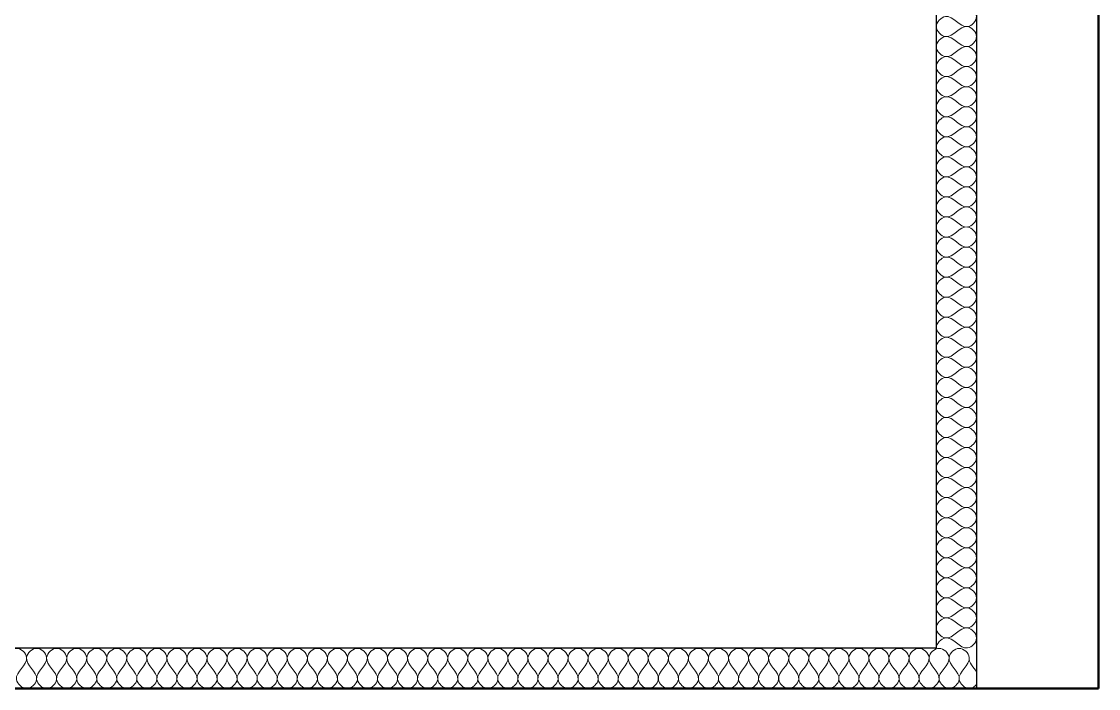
# Model space of a CAD drawing. Header units: metres. Extents: x 125 to 1179, y 511 to 749.
# Drawn here: x 1125.5 to 1178.6, y 527.8 to 560.8 of the extents above; entities that cross this region are included whole.
import ezdxf

# ---------------------------------------------------------------- set-up
doc = ezdxf.new("R2010")
doc.units = ezdxf.units.M
doc.layers.add('Text18', color=8, linetype='Continuous', lineweight=18)

msp = doc.modelspace()

# ---------------------------------------------------------------- linework, layer by layer
at = {"lineweight": 50}
for p, q in [((1178.635, 527.829), (1178.635, 627.829)), ((822.635, 527.829), (1178.635, 527.829))]:
    msp.add_line(p, q, dxfattribs=at)
for p, q in [((1172.635, 527.829), (1172.635, 592.829)), ((1170.635, 529.829), (1170.635, 590.829)), ((830.635, 529.829), (1170.635, 529.829)), ((828.635, 527.829), (1172.635, 527.829))]:
    msp.add_line(p, q)
at = {"layer": 'Text18', "color": 0, "ltscale": 0.5}
for points, knots in [([(1172.17, 561.517), (1172.383, 561.488), (1172.847, 561.023), (1171.966, 560.137), (1171.283, 561.42), (1170.636, 560.749), (1170.635, 560.527)], [2.217326, 2.217326, 2.217326, 2.217326, 2.553667, 2.890008, 3.49416, 3.830501, 3.830501, 3.830501, 3.830501]), ([(1170.635, 560.527), (1170.637, 560.294), (1171.282, 559.644), (1171.786, 560.58), (1172.17, 560.527)], [1.2768335, 1.2768335, 1.2768335, 1.2768335, 1.6131741, 2.2173264, 2.2173264, 2.2173264, 2.2173264]), ([(1172.17, 560.527), (1172.383, 560.497), (1172.847, 560.032), (1171.966, 559.147), (1171.283, 560.43), (1170.636, 559.759), (1170.635, 559.537)], [2.217326, 2.217326, 2.217326, 2.217326, 2.553667, 2.890008, 3.49416, 3.830501, 3.830501, 3.830501, 3.830501]), ([(1170.635, 559.537), (1170.637, 559.304), (1171.282, 558.653), (1171.786, 559.59), (1172.17, 559.537)], [1.2768335, 1.2768335, 1.2768335, 1.2768335, 1.6131741, 2.2173264, 2.2173264, 2.2173264, 2.2173264]), ([(1172.17, 559.537), (1172.383, 559.507), (1172.847, 559.042), (1171.966, 558.157), (1171.283, 559.439), (1170.636, 558.769), (1170.635, 558.547)], [2.217326, 2.217326, 2.217326, 2.217326, 2.553667, 2.890008, 3.49416, 3.830501, 3.830501, 3.830501, 3.830501]), ([(1170.635, 558.547), (1170.637, 558.314), (1171.282, 557.663), (1171.786, 558.6), (1172.17, 558.547)], [1.2768335, 1.2768335, 1.2768335, 1.2768335, 1.6131741, 2.2173264, 2.2173264, 2.2173264, 2.2173264]), ([(1172.17, 558.547), (1172.383, 558.517), (1172.847, 558.052), (1171.966, 557.166), (1171.283, 558.449), (1170.636, 557.778), (1170.635, 557.556)], [2.217326, 2.217326, 2.217326, 2.217326, 2.553667, 2.890008, 3.49416, 3.830501, 3.830501, 3.830501, 3.830501]), ([(1170.635, 557.556), (1170.637, 557.324), (1171.282, 556.673), (1171.786, 557.61), (1172.17, 557.556)], [1.2768335, 1.2768335, 1.2768335, 1.2768335, 1.6131741, 2.2173264, 2.2173264, 2.2173264, 2.2173264]), ([(1172.17, 557.556), (1172.383, 557.527), (1172.847, 557.062), (1171.966, 556.176), (1171.283, 557.459), (1170.636, 556.788), (1170.635, 556.566)], [2.217326, 2.217326, 2.217326, 2.217326, 2.553667, 2.890008, 3.49416, 3.830501, 3.830501, 3.830501, 3.830501]), ([(1170.635, 556.566), (1170.637, 556.333), (1171.282, 555.683), (1171.786, 556.619), (1172.17, 556.566)], [1.2768335, 1.2768335, 1.2768335, 1.2768335, 1.6131741, 2.2173264, 2.2173264, 2.2173264, 2.2173264]), ([(1172.17, 556.566), (1172.383, 556.536), (1172.847, 556.071), (1171.966, 555.186), (1171.283, 556.469), (1170.636, 555.798), (1170.635, 555.576)], [2.217326, 2.217326, 2.217326, 2.217326, 2.553667, 2.890008, 3.49416, 3.830501, 3.830501, 3.830501, 3.830501]), ([(1170.635, 555.576), (1170.637, 555.343), (1171.282, 554.692), (1171.786, 555.629), (1172.17, 555.576)], [1.2768335, 1.2768335, 1.2768335, 1.2768335, 1.6131741, 2.2173264, 2.2173264, 2.2173264, 2.2173264]), ([(1172.17, 555.576), (1172.383, 555.546), (1172.847, 555.081), (1171.966, 554.196), (1171.283, 555.478), (1170.636, 554.808), (1170.635, 554.586)], [2.217326, 2.217326, 2.217326, 2.217326, 2.553667, 2.890008, 3.49416, 3.830501, 3.830501, 3.830501, 3.830501]), ([(1170.635, 554.586), (1170.637, 554.353), (1171.282, 553.702), (1171.786, 554.639), (1172.17, 554.586)], [1.2768335, 1.2768335, 1.2768335, 1.2768335, 1.6131741, 2.2173264, 2.2173264, 2.2173264, 2.2173264]), ([(1172.17, 554.586), (1172.383, 554.556), (1172.847, 554.091), (1171.966, 553.205), (1171.283, 554.488), (1170.636, 553.817), (1170.635, 553.595)], [2.217326, 2.217326, 2.217326, 2.217326, 2.553667, 2.890008, 3.49416, 3.830501, 3.830501, 3.830501, 3.830501]), ([(1170.635, 553.595), (1170.637, 553.363), (1171.282, 552.712), (1171.786, 553.649), (1172.17, 553.595)], [1.2768335, 1.2768335, 1.2768335, 1.2768335, 1.6131741, 2.2173264, 2.2173264, 2.2173264, 2.2173264]), ([(1172.17, 553.595), (1172.383, 553.566), (1172.847, 553.101), (1171.966, 552.215), (1171.283, 553.498), (1170.636, 552.827), (1170.635, 552.605)], [2.217326, 2.217326, 2.217326, 2.217326, 2.553667, 2.890008, 3.49416, 3.830501, 3.830501, 3.830501, 3.830501]), ([(1170.635, 552.605), (1170.637, 552.372), (1171.282, 551.722), (1171.786, 552.658), (1172.17, 552.605)], [1.2768335, 1.2768335, 1.2768335, 1.2768335, 1.6131741, 2.2173264, 2.2173264, 2.2173264, 2.2173264]), ([(1172.17, 552.605), (1172.383, 552.575), (1172.847, 552.11), (1171.966, 551.225), (1171.283, 552.508), (1170.636, 551.837), (1170.635, 551.615)], [2.217326, 2.217326, 2.217326, 2.217326, 2.553667, 2.890008, 3.49416, 3.830501, 3.830501, 3.830501, 3.830501]), ([(1170.635, 551.615), (1170.637, 551.382), (1171.282, 550.731), (1171.786, 551.668), (1172.17, 551.615)], [1.2768335, 1.2768335, 1.2768335, 1.2768335, 1.6131741, 2.2173264, 2.2173264, 2.2173264, 2.2173264]), ([(1172.17, 551.615), (1172.383, 551.585), (1172.847, 551.12), (1171.966, 550.235), (1171.283, 551.517), (1170.636, 550.846), (1170.635, 550.625)], [2.217326, 2.217326, 2.217326, 2.217326, 2.553667, 2.890008, 3.49416, 3.830501, 3.830501, 3.830501, 3.830501]), ([(1170.635, 550.625), (1170.637, 550.392), (1171.282, 549.741), (1171.786, 550.678), (1172.17, 550.625)], [1.2768335, 1.2768335, 1.2768335, 1.2768335, 1.6131741, 2.2173264, 2.2173264, 2.2173264, 2.2173264]), ([(1172.17, 550.625), (1172.383, 550.595), (1172.847, 550.13), (1171.966, 549.244), (1171.283, 550.527), (1170.636, 549.856), (1170.635, 549.634)], [2.217326, 2.217326, 2.217326, 2.217326, 2.553667, 2.890008, 3.49416, 3.830501, 3.830501, 3.830501, 3.830501]), ([(1170.635, 549.634), (1170.637, 549.402), (1171.282, 548.751), (1171.786, 549.688), (1172.17, 549.634)], [1.2768335, 1.2768335, 1.2768335, 1.2768335, 1.6131741, 2.2173264, 2.2173264, 2.2173264, 2.2173264]), ([(1172.17, 549.634), (1172.383, 549.605), (1172.847, 549.14), (1171.966, 548.254), (1171.283, 549.537), (1170.636, 548.866), (1170.635, 548.644)], [2.217326, 2.217326, 2.217326, 2.217326, 2.553667, 2.890008, 3.49416, 3.830501, 3.830501, 3.830501, 3.830501]), ([(1170.635, 548.644), (1170.637, 548.411), (1171.282, 547.761), (1171.786, 548.697), (1172.17, 548.644)], [1.2768335, 1.2768335, 1.2768335, 1.2768335, 1.6131741, 2.2173264, 2.2173264, 2.2173264, 2.2173264]), ([(1172.17, 548.644), (1172.383, 548.614), (1172.847, 548.149), (1171.966, 547.264), (1171.283, 548.547), (1170.636, 547.876), (1170.635, 547.654)], [2.217326, 2.217326, 2.217326, 2.217326, 2.553667, 2.890008, 3.49416, 3.830501, 3.830501, 3.830501, 3.830501]), ([(1170.635, 547.654), (1170.637, 547.421), (1171.282, 546.77), (1171.786, 547.707), (1172.17, 547.654)], [1.2768335, 1.2768335, 1.2768335, 1.2768335, 1.6131741, 2.2173264, 2.2173264, 2.2173264, 2.2173264]), ([(1172.17, 547.654), (1172.383, 547.624), (1172.847, 547.159), (1171.966, 546.274), (1171.283, 547.556), (1170.636, 546.885), (1170.635, 546.664)], [2.217326, 2.217326, 2.217326, 2.217326, 2.553667, 2.890008, 3.49416, 3.830501, 3.830501, 3.830501, 3.830501]), ([(1170.635, 546.664), (1170.637, 546.431), (1171.282, 545.78), (1171.786, 546.717), (1172.17, 546.664)], [1.2768335, 1.2768335, 1.2768335, 1.2768335, 1.6131741, 2.2173264, 2.2173264, 2.2173264, 2.2173264]), ([(1172.17, 546.664), (1172.383, 546.634), (1172.847, 546.169), (1171.966, 545.283), (1171.283, 546.566), (1170.636, 545.895), (1170.635, 545.673)], [2.217326, 2.217326, 2.217326, 2.217326, 2.553667, 2.890008, 3.49416, 3.830501, 3.830501, 3.830501, 3.830501]), ([(1170.635, 545.673), (1170.637, 545.441), (1171.282, 544.79), (1171.786, 545.727), (1172.17, 545.673)], [1.2768335, 1.2768335, 1.2768335, 1.2768335, 1.6131741, 2.2173264, 2.2173264, 2.2173264, 2.2173264]), ([(1172.17, 545.673), (1172.383, 545.644), (1172.847, 545.178), (1171.966, 544.293), (1171.283, 545.576), (1170.636, 544.905), (1170.635, 544.683)], [2.217326, 2.217326, 2.217326, 2.217326, 2.553667, 2.890008, 3.49416, 3.830501, 3.830501, 3.830501, 3.830501]), ([(1170.635, 544.683), (1170.637, 544.45), (1171.282, 543.8), (1171.786, 544.736), (1172.17, 544.683)], [1.2768335, 1.2768335, 1.2768335, 1.2768335, 1.6131741, 2.2173264, 2.2173264, 2.2173264, 2.2173264]), ([(1172.17, 544.683), (1172.383, 544.653), (1172.847, 544.188), (1171.966, 543.303), (1171.283, 544.586), (1170.636, 543.915), (1170.635, 543.693)], [2.217326, 2.217326, 2.217326, 2.217326, 2.553667, 2.890008, 3.49416, 3.830501, 3.830501, 3.830501, 3.830501]), ([(1170.635, 543.693), (1170.637, 543.46), (1171.282, 542.809), (1171.786, 543.746), (1172.17, 543.693)], [1.2768335, 1.2768335, 1.2768335, 1.2768335, 1.6131741, 2.2173264, 2.2173264, 2.2173264, 2.2173264]), ([(1172.17, 543.693), (1172.383, 543.663), (1172.847, 543.198), (1171.966, 542.313), (1171.283, 543.595), (1170.636, 542.924), (1170.635, 542.703)], [2.217326, 2.217326, 2.217326, 2.217326, 2.553667, 2.890008, 3.49416, 3.830501, 3.830501, 3.830501, 3.830501]), ([(1170.635, 542.703), (1170.637, 542.47), (1171.282, 541.819), (1171.786, 542.756), (1172.17, 542.703)], [1.2768335, 1.2768335, 1.2768335, 1.2768335, 1.6131741, 2.2173264, 2.2173264, 2.2173264, 2.2173264]), ([(1172.17, 542.703), (1172.383, 542.673), (1172.847, 542.208), (1171.966, 541.322), (1171.283, 542.605), (1170.636, 541.934), (1170.635, 541.712)], [2.217326, 2.217326, 2.217326, 2.217326, 2.553667, 2.890008, 3.49416, 3.830501, 3.830501, 3.830501, 3.830501]), ([(1170.635, 541.712), (1170.637, 541.48), (1171.282, 540.829), (1171.786, 541.765), (1172.17, 541.712)], [1.2768335, 1.2768335, 1.2768335, 1.2768335, 1.6131741, 2.2173264, 2.2173264, 2.2173264, 2.2173264]), ([(1172.17, 541.712), (1172.383, 541.683), (1172.847, 541.217), (1171.966, 540.332), (1171.283, 541.615), (1170.636, 540.944), (1170.635, 540.722)], [2.217326, 2.217326, 2.217326, 2.217326, 2.553667, 2.890008, 3.49416, 3.830501, 3.830501, 3.830501, 3.830501]), ([(1170.635, 540.722), (1170.637, 540.489), (1171.282, 539.839), (1171.786, 540.775), (1172.17, 540.722)], [1.2768335, 1.2768335, 1.2768335, 1.2768335, 1.6131741, 2.2173264, 2.2173264, 2.2173264, 2.2173264]), ([(1172.17, 540.722), (1172.383, 540.692), (1172.847, 540.227), (1171.966, 539.342), (1171.283, 540.625), (1170.636, 539.954), (1170.635, 539.732)], [2.217326, 2.217326, 2.217326, 2.217326, 2.553667, 2.890008, 3.49416, 3.830501, 3.830501, 3.830501, 3.830501]), ([(1170.635, 539.732), (1170.637, 539.499), (1171.282, 538.848), (1171.786, 539.785), (1172.17, 539.732)], [1.2768335, 1.2768335, 1.2768335, 1.2768335, 1.6131741, 2.2173264, 2.2173264, 2.2173264, 2.2173264]), ([(1172.17, 539.732), (1172.383, 539.702), (1172.847, 539.237), (1171.966, 538.352), (1171.283, 539.634), (1170.636, 538.963), (1170.635, 538.742)], [2.217326, 2.217326, 2.217326, 2.217326, 2.553667, 2.890008, 3.49416, 3.830501, 3.830501, 3.830501, 3.830501]), ([(1170.635, 538.742), (1170.637, 538.509), (1171.282, 537.858), (1171.786, 538.795), (1172.17, 538.742)], [1.2768335, 1.2768335, 1.2768335, 1.2768335, 1.6131741, 2.2173264, 2.2173264, 2.2173264, 2.2173264]), ([(1172.17, 538.742), (1172.383, 538.712), (1172.847, 538.247), (1171.966, 537.361), (1171.283, 538.644), (1170.636, 537.973), (1170.635, 537.751)], [2.217326, 2.217326, 2.217326, 2.217326, 2.553667, 2.890008, 3.49416, 3.830501, 3.830501, 3.830501, 3.830501]), ([(1170.635, 537.751), (1170.637, 537.519), (1171.282, 536.868), (1171.786, 537.804), (1172.17, 537.751)], [1.2768335, 1.2768335, 1.2768335, 1.2768335, 1.6131741, 2.2173264, 2.2173264, 2.2173264, 2.2173264]), ([(1172.17, 537.751), (1172.383, 537.722), (1172.847, 537.256), (1171.966, 536.371), (1171.283, 537.654), (1170.636, 536.983), (1170.635, 536.761)], [2.217326, 2.217326, 2.217326, 2.217326, 2.553667, 2.890008, 3.49416, 3.830501, 3.830501, 3.830501, 3.830501]), ([(1170.635, 536.761), (1170.637, 536.528), (1171.282, 535.878), (1171.786, 536.814), (1172.17, 536.761)], [1.2768335, 1.2768335, 1.2768335, 1.2768335, 1.6131741, 2.2173264, 2.2173264, 2.2173264, 2.2173264]), ([(1172.17, 536.761), (1172.383, 536.731), (1172.847, 536.266), (1171.966, 535.381), (1171.283, 536.664), (1170.636, 535.993), (1170.635, 535.771)], [2.217326, 2.217326, 2.217326, 2.217326, 2.553667, 2.890008, 3.49416, 3.830501, 3.830501, 3.830501, 3.830501]), ([(1170.635, 535.771), (1170.637, 535.538), (1171.282, 534.887), (1171.786, 535.824), (1172.17, 535.771)], [1.2768335, 1.2768335, 1.2768335, 1.2768335, 1.6131741, 2.2173264, 2.2173264, 2.2173264, 2.2173264]), ([(1172.17, 535.771), (1172.383, 535.741), (1172.847, 535.276), (1171.966, 534.391), (1171.283, 535.673), (1170.636, 535.002), (1170.635, 534.781)], [2.217326, 2.217326, 2.217326, 2.217326, 2.553667, 2.890008, 3.49416, 3.830501, 3.830501, 3.830501, 3.830501]), ([(1170.635, 534.781), (1170.637, 534.548), (1171.282, 533.897), (1171.786, 534.834), (1172.17, 534.781)], [1.2768335, 1.2768335, 1.2768335, 1.2768335, 1.6131741, 2.2173264, 2.2173264, 2.2173264, 2.2173264]), ([(1172.17, 534.781), (1172.383, 534.751), (1172.847, 534.286), (1171.966, 533.4), (1171.283, 534.683), (1170.636, 534.012), (1170.635, 533.79)], [2.217326, 2.217326, 2.217326, 2.217326, 2.553667, 2.890008, 3.49416, 3.830501, 3.830501, 3.830501, 3.830501]), ([(1170.635, 533.79), (1170.637, 533.558), (1171.282, 532.907), (1171.786, 533.843), (1172.17, 533.79)], [1.2768335, 1.2768335, 1.2768335, 1.2768335, 1.6131741, 2.2173264, 2.2173264, 2.2173264, 2.2173264]), ([(1172.17, 533.79), (1172.383, 533.761), (1172.847, 533.295), (1171.966, 532.41), (1171.283, 533.693), (1170.636, 533.022), (1170.635, 532.8)], [2.217326, 2.217326, 2.217326, 2.217326, 2.553667, 2.890008, 3.49416, 3.830501, 3.830501, 3.830501, 3.830501]), ([(1170.635, 532.8), (1170.637, 532.567), (1171.282, 531.917), (1171.786, 532.853), (1172.17, 532.8)], [1.2768335, 1.2768335, 1.2768335, 1.2768335, 1.6131741, 2.2173264, 2.2173264, 2.2173264, 2.2173264]), ([(1172.17, 532.8), (1172.383, 532.77), (1172.847, 532.305), (1171.966, 531.42), (1171.283, 532.703), (1170.636, 532.032), (1170.635, 531.81)], [2.217326, 2.217326, 2.217326, 2.217326, 2.553667, 2.890008, 3.49416, 3.830501, 3.830501, 3.830501, 3.830501]), ([(1170.635, 531.81), (1170.637, 531.577), (1171.282, 530.926), (1171.786, 531.863), (1172.17, 531.81)], [1.2768335, 1.2768335, 1.2768335, 1.2768335, 1.6131741, 2.2173264, 2.2173264, 2.2173264, 2.2173264]), ([(1172.17, 531.81), (1172.383, 531.78), (1172.847, 531.315), (1171.966, 530.43), (1171.283, 531.712), (1170.636, 531.041), (1170.635, 530.819)], [2.217326, 2.217326, 2.217326, 2.217326, 2.553667, 2.890008, 3.49416, 3.830501, 3.830501, 3.830501, 3.830501]), ([(1170.635, 530.819), (1170.637, 530.587), (1171.282, 529.936), (1171.786, 530.873), (1172.17, 530.819)], [1.2768335, 1.2768335, 1.2768335, 1.2768335, 1.6131741, 2.2173264, 2.2173264, 2.2173264, 2.2173264]), ([(1172.17, 530.819), (1172.383, 530.79), (1172.847, 530.325), (1171.966, 529.439), (1171.283, 530.722), (1170.636, 530.051), (1170.635, 529.829)], [2.217326, 2.217326, 2.217326, 2.217326, 2.553667, 2.890008, 3.49416, 3.830501, 3.830501, 3.830501, 3.830501]), ([(1124.721, 529.364), (1124.751, 529.578), (1125.216, 530.042), (1126.101, 529.161), (1124.818, 528.478), (1125.489, 527.83), (1125.711, 527.829)], [2.217326, 2.217326, 2.217326, 2.217326, 2.553667, 2.890008, 3.49416, 3.830501, 3.830501, 3.830501, 3.830501]), ([(1125.711, 529.364), (1125.741, 529.578), (1126.206, 530.042), (1127.091, 529.161), (1125.809, 528.478), (1126.48, 527.83), (1126.701, 527.829)], [2.217326, 2.217326, 2.217326, 2.217326, 2.553667, 2.890008, 3.49416, 3.830501, 3.830501, 3.830501, 3.830501]), ([(1126.701, 529.364), (1126.731, 529.578), (1127.196, 530.042), (1128.082, 529.161), (1126.799, 528.478), (1127.47, 527.83), (1127.692, 527.829)], [2.217326, 2.217326, 2.217326, 2.217326, 2.553667, 2.890008, 3.49416, 3.830501, 3.830501, 3.830501, 3.830501]), ([(1127.692, 529.364), (1127.721, 529.578), (1128.187, 530.042), (1129.072, 529.161), (1127.789, 528.478), (1128.46, 527.83), (1128.682, 527.829)], [2.217326, 2.217326, 2.217326, 2.217326, 2.553667, 2.890008, 3.49416, 3.830501, 3.830501, 3.830501, 3.830501]), ([(1128.682, 529.364), (1128.712, 529.578), (1129.177, 530.042), (1130.062, 529.161), (1128.779, 528.478), (1129.45, 527.83), (1129.672, 527.829)], [2.217326, 2.217326, 2.217326, 2.217326, 2.553667, 2.890008, 3.49416, 3.830501, 3.830501, 3.830501, 3.830501]), ([(1129.672, 529.364), (1129.702, 529.578), (1130.167, 530.042), (1131.052, 529.161), (1129.77, 528.478), (1130.441, 527.83), (1130.662, 527.829)], [2.217326, 2.217326, 2.217326, 2.217326, 2.553667, 2.890008, 3.49416, 3.830501, 3.830501, 3.830501, 3.830501]), ([(1130.662, 529.364), (1130.692, 529.578), (1131.157, 530.042), (1132.043, 529.161), (1130.76, 528.478), (1131.431, 527.83), (1131.653, 527.829)], [2.217326, 2.217326, 2.217326, 2.217326, 2.553667, 2.890008, 3.49416, 3.830501, 3.830501, 3.830501, 3.830501]), ([(1131.653, 529.364), (1131.682, 529.578), (1132.148, 530.042), (1133.033, 529.161), (1131.75, 528.478), (1132.421, 527.83), (1132.643, 527.829)], [2.217326, 2.217326, 2.217326, 2.217326, 2.553667, 2.890008, 3.49416, 3.830501, 3.830501, 3.830501, 3.830501]), ([(1132.643, 529.364), (1132.673, 529.578), (1133.138, 530.042), (1134.023, 529.161), (1132.74, 528.478), (1133.411, 527.83), (1133.633, 527.829)], [2.217326, 2.217326, 2.217326, 2.217326, 2.553667, 2.890008, 3.49416, 3.830501, 3.830501, 3.830501, 3.830501]), ([(1133.633, 529.364), (1133.663, 529.578), (1134.128, 530.042), (1135.013, 529.161), (1133.731, 528.478), (1134.402, 527.83), (1134.623, 527.829)], [2.217326, 2.217326, 2.217326, 2.217326, 2.553667, 2.890008, 3.49416, 3.830501, 3.830501, 3.830501, 3.830501]), ([(1134.623, 529.364), (1134.653, 529.578), (1135.118, 530.042), (1136.004, 529.161), (1134.721, 528.478), (1135.392, 527.83), (1135.614, 527.829)], [2.217326, 2.217326, 2.217326, 2.217326, 2.553667, 2.890008, 3.49416, 3.830501, 3.830501, 3.830501, 3.830501]), ([(1135.614, 529.364), (1135.643, 529.578), (1136.109, 530.042), (1136.994, 529.161), (1135.711, 528.478), (1136.382, 527.83), (1136.604, 527.829)], [2.217326, 2.217326, 2.217326, 2.217326, 2.553667, 2.890008, 3.49416, 3.830501, 3.830501, 3.830501, 3.830501]), ([(1136.604, 529.364), (1136.634, 529.578), (1137.099, 530.042), (1137.984, 529.161), (1136.701, 528.478), (1137.372, 527.83), (1137.594, 527.829)], [2.217326, 2.217326, 2.217326, 2.217326, 2.553667, 2.890008, 3.49416, 3.830501, 3.830501, 3.830501, 3.830501]), ([(1137.594, 529.364), (1137.624, 529.578), (1138.089, 530.042), (1138.974, 529.161), (1137.692, 528.478), (1138.363, 527.83), (1138.584, 527.829)], [2.217326, 2.217326, 2.217326, 2.217326, 2.553667, 2.890008, 3.49416, 3.830501, 3.830501, 3.830501, 3.830501]), ([(1138.584, 529.364), (1138.614, 529.578), (1139.079, 530.042), (1139.965, 529.161), (1138.682, 528.478), (1139.353, 527.83), (1139.575, 527.829)], [2.217326, 2.217326, 2.217326, 2.217326, 2.553667, 2.890008, 3.49416, 3.830501, 3.830501, 3.830501, 3.830501]), ([(1139.575, 529.364), (1139.604, 529.578), (1140.07, 530.042), (1140.955, 529.161), (1139.672, 528.478), (1140.343, 527.83), (1140.565, 527.829)], [2.217326, 2.217326, 2.217326, 2.217326, 2.553667, 2.890008, 3.49416, 3.830501, 3.830501, 3.830501, 3.830501]), ([(1140.565, 529.364), (1140.595, 529.578), (1141.06, 530.042), (1141.945, 529.161), (1140.662, 528.478), (1141.333, 527.83), (1141.555, 527.829)], [2.217326, 2.217326, 2.217326, 2.217326, 2.553667, 2.890008, 3.49416, 3.830501, 3.830501, 3.830501, 3.830501]), ([(1141.555, 529.364), (1141.585, 529.578), (1142.05, 530.042), (1142.935, 529.161), (1141.653, 528.478), (1142.324, 527.83), (1142.546, 527.829)], [2.217326, 2.217326, 2.217326, 2.217326, 2.553667, 2.890008, 3.49416, 3.830501, 3.830501, 3.830501, 3.830501]), ([(1142.546, 529.364), (1142.575, 529.578), (1143.04, 530.042), (1143.926, 529.161), (1142.643, 528.478), (1143.314, 527.83), (1143.536, 527.829)], [2.217326, 2.217326, 2.217326, 2.217326, 2.553667, 2.890008, 3.49416, 3.830501, 3.830501, 3.830501, 3.830501]), ([(1143.536, 529.364), (1143.565, 529.578), (1144.031, 530.042), (1144.916, 529.161), (1143.633, 528.478), (1144.304, 527.83), (1144.526, 527.829)], [2.217326, 2.217326, 2.217326, 2.217326, 2.553667, 2.890008, 3.49416, 3.830501, 3.830501, 3.830501, 3.830501]), ([(1144.526, 529.364), (1144.556, 529.578), (1145.021, 530.042), (1145.906, 529.161), (1144.623, 528.478), (1145.294, 527.83), (1145.516, 527.829)], [2.217326, 2.217326, 2.217326, 2.217326, 2.553667, 2.890008, 3.49416, 3.830501, 3.830501, 3.830501, 3.830501]), ([(1145.516, 529.364), (1145.546, 529.578), (1146.011, 530.042), (1146.896, 529.161), (1145.614, 528.478), (1146.285, 527.83), (1146.507, 527.829)], [2.217326, 2.217326, 2.217326, 2.217326, 2.553667, 2.890008, 3.49416, 3.830501, 3.830501, 3.830501, 3.830501]), ([(1146.507, 529.364), (1146.536, 529.578), (1147.001, 530.042), (1147.887, 529.161), (1146.604, 528.478), (1147.275, 527.83), (1147.497, 527.829)], [2.217326, 2.217326, 2.217326, 2.217326, 2.553667, 2.890008, 3.49416, 3.830501, 3.830501, 3.830501, 3.830501]), ([(1147.497, 529.364), (1147.526, 529.578), (1147.992, 530.042), (1148.877, 529.161), (1147.594, 528.478), (1148.265, 527.83), (1148.487, 527.829)], [2.217326, 2.217326, 2.217326, 2.217326, 2.553667, 2.890008, 3.49416, 3.830501, 3.830501, 3.830501, 3.830501]), ([(1148.487, 529.364), (1148.517, 529.578), (1148.982, 530.042), (1149.867, 529.161), (1148.584, 528.478), (1149.255, 527.83), (1149.477, 527.829)], [2.217326, 2.217326, 2.217326, 2.217326, 2.553667, 2.890008, 3.49416, 3.830501, 3.830501, 3.830501, 3.830501]), ([(1149.477, 529.364), (1149.507, 529.578), (1149.972, 530.042), (1150.858, 529.161), (1149.575, 528.478), (1150.246, 527.83), (1150.468, 527.829)], [2.217326, 2.217326, 2.217326, 2.217326, 2.553667, 2.890008, 3.49416, 3.830501, 3.830501, 3.830501, 3.830501]), ([(1150.468, 529.364), (1150.497, 529.578), (1150.962, 530.042), (1151.848, 529.161), (1150.565, 528.478), (1151.236, 527.83), (1151.458, 527.829)], [2.217326, 2.217326, 2.217326, 2.217326, 2.553667, 2.890008, 3.49416, 3.830501, 3.830501, 3.830501, 3.830501]), ([(1151.458, 529.364), (1151.487, 529.578), (1151.953, 530.042), (1152.838, 529.161), (1151.555, 528.478), (1152.226, 527.83), (1152.448, 527.829)], [2.217326, 2.217326, 2.217326, 2.217326, 2.553667, 2.890008, 3.49416, 3.830501, 3.830501, 3.830501, 3.830501]), ([(1152.448, 529.364), (1152.478, 529.578), (1152.943, 530.042), (1153.828, 529.161), (1152.545, 528.478), (1153.216, 527.83), (1153.438, 527.829)], [2.217326, 2.217326, 2.217326, 2.217326, 2.553667, 2.890008, 3.49416, 3.830501, 3.830501, 3.830501, 3.830501]), ([(1153.438, 529.364), (1153.468, 529.578), (1153.933, 530.042), (1154.819, 529.161), (1153.536, 528.478), (1154.207, 527.83), (1154.429, 527.829)], [2.217326, 2.217326, 2.217326, 2.217326, 2.553667, 2.890008, 3.49416, 3.830501, 3.830501, 3.830501, 3.830501]), ([(1154.429, 529.364), (1154.458, 529.578), (1154.923, 530.042), (1155.809, 529.161), (1154.526, 528.478), (1155.197, 527.83), (1155.419, 527.829)], [2.217326, 2.217326, 2.217326, 2.217326, 2.553667, 2.890008, 3.49416, 3.830501, 3.830501, 3.830501, 3.830501]), ([(1155.419, 529.364), (1155.448, 529.578), (1155.914, 530.042), (1156.799, 529.161), (1155.516, 528.478), (1156.187, 527.83), (1156.409, 527.829)], [2.217326, 2.217326, 2.217326, 2.217326, 2.553667, 2.890008, 3.49416, 3.830501, 3.830501, 3.830501, 3.830501]), ([(1156.409, 529.364), (1156.439, 529.578), (1156.904, 530.042), (1157.789, 529.161), (1156.507, 528.478), (1157.177, 527.83), (1157.399, 527.829)], [2.217326, 2.217326, 2.217326, 2.217326, 2.553667, 2.890008, 3.49416, 3.830501, 3.830501, 3.830501, 3.830501]), ([(1157.399, 529.364), (1157.429, 529.578), (1157.894, 530.042), (1158.78, 529.161), (1157.497, 528.478), (1158.168, 527.83), (1158.39, 527.829)], [2.217326, 2.217326, 2.217326, 2.217326, 2.553667, 2.890008, 3.49416, 3.830501, 3.830501, 3.830501, 3.830501]), ([(1158.39, 529.364), (1158.419, 529.578), (1158.884, 530.042), (1159.77, 529.161), (1158.487, 528.478), (1159.158, 527.83), (1159.38, 527.829)], [2.217326, 2.217326, 2.217326, 2.217326, 2.553667, 2.890008, 3.49416, 3.830501, 3.830501, 3.830501, 3.830501]), ([(1159.38, 529.364), (1159.409, 529.578), (1159.875, 530.042), (1160.76, 529.161), (1159.477, 528.478), (1160.148, 527.83), (1160.37, 527.829)], [2.217326, 2.217326, 2.217326, 2.217326, 2.553667, 2.890008, 3.49416, 3.830501, 3.830501, 3.830501, 3.830501]), ([(1160.37, 529.364), (1160.4, 529.578), (1160.865, 530.042), (1161.75, 529.161), (1160.468, 528.478), (1161.138, 527.83), (1161.36, 527.829)], [2.217326, 2.217326, 2.217326, 2.217326, 2.553667, 2.890008, 3.49416, 3.830501, 3.830501, 3.830501, 3.830501]), ([(1161.36, 529.364), (1161.39, 529.578), (1161.855, 530.042), (1162.741, 529.161), (1161.458, 528.478), (1162.129, 527.83), (1162.351, 527.829)], [2.217326, 2.217326, 2.217326, 2.217326, 2.553667, 2.890008, 3.49416, 3.830501, 3.830501, 3.830501, 3.830501]), ([(1162.351, 529.364), (1162.38, 529.578), (1162.845, 530.042), (1163.731, 529.161), (1162.448, 528.478), (1163.119, 527.83), (1163.341, 527.829)], [2.217326, 2.217326, 2.217326, 2.217326, 2.553667, 2.890008, 3.49416, 3.830501, 3.830501, 3.830501, 3.830501]), ([(1163.341, 529.364), (1163.37, 529.578), (1163.836, 530.042), (1164.721, 529.161), (1163.438, 528.478), (1164.109, 527.83), (1164.331, 527.829)], [2.217326, 2.217326, 2.217326, 2.217326, 2.553667, 2.890008, 3.49416, 3.830501, 3.830501, 3.830501, 3.830501]), ([(1164.331, 529.364), (1164.361, 529.578), (1164.826, 530.042), (1165.711, 529.161), (1164.429, 528.478), (1165.099, 527.83), (1165.321, 527.829)], [2.217326, 2.217326, 2.217326, 2.217326, 2.553667, 2.890008, 3.49416, 3.830501, 3.830501, 3.830501, 3.830501]), ([(1165.321, 529.364), (1165.351, 529.578), (1165.816, 530.042), (1166.702, 529.161), (1165.419, 528.478), (1166.09, 527.83), (1166.312, 527.829)], [2.217326, 2.217326, 2.217326, 2.217326, 2.553667, 2.890008, 3.49416, 3.830501, 3.830501, 3.830501, 3.830501]), ([(1166.312, 529.364), (1166.341, 529.578), (1166.806, 530.042), (1167.692, 529.161), (1166.409, 528.478), (1167.08, 527.83), (1167.302, 527.829)], [2.217326, 2.217326, 2.217326, 2.217326, 2.553667, 2.890008, 3.49416, 3.830501, 3.830501, 3.830501, 3.830501]), ([(1167.302, 529.364), (1167.331, 529.578), (1167.797, 530.042), (1168.682, 529.161), (1167.399, 528.478), (1168.07, 527.83), (1168.292, 527.829)], [2.217326, 2.217326, 2.217326, 2.217326, 2.553667, 2.890008, 3.49416, 3.830501, 3.830501, 3.830501, 3.830501]), ([(1168.292, 529.364), (1168.322, 529.578), (1168.787, 530.042), (1169.672, 529.161), (1168.39, 528.478), (1169.06, 527.83), (1169.282, 527.829)], [2.217326, 2.217326, 2.217326, 2.217326, 2.553667, 2.890008, 3.49416, 3.830501, 3.830501, 3.830501, 3.830501]), ([(1169.282, 529.364), (1169.312, 529.578), (1169.777, 530.042), (1170.663, 529.161), (1169.38, 528.478), (1170.051, 527.83), (1170.273, 527.829)], [2.217326, 2.217326, 2.217326, 2.217326, 2.553667, 2.890008, 3.49416, 3.830501, 3.830501, 3.830501, 3.830501]), ([(1170.273, 529.364), (1170.302, 529.578), (1170.767, 530.042), (1171.653, 529.161), (1170.37, 528.478), (1171.041, 527.83), (1171.263, 527.829)], [2.217326, 2.217326, 2.217326, 2.217326, 2.553667, 2.890008, 3.49416, 3.830501, 3.830501, 3.830501, 3.830501]), ([(1171.263, 529.364), (1171.293, 529.578), (1171.758, 530.042), (1172.643, 529.161), (1171.36, 528.478), (1172.031, 527.83), (1172.253, 527.829)], [2.217326, 2.217326, 2.217326, 2.217326, 2.553667, 2.890008, 3.49416, 3.830501, 3.830501, 3.830501, 3.830501]), ([(1125.711, 527.829), (1125.944, 527.832), (1126.595, 528.476), (1125.658, 528.981), (1125.711, 529.364)], [1.2768335, 1.2768335, 1.2768335, 1.2768335, 1.6131741, 2.2173264, 2.2173264, 2.2173264, 2.2173264]), ([(1126.701, 527.829), (1126.934, 527.832), (1127.585, 528.476), (1126.648, 528.981), (1126.701, 529.364)], [1.2768335, 1.2768335, 1.2768335, 1.2768335, 1.6131741, 2.2173264, 2.2173264, 2.2173264, 2.2173264]), ([(1127.692, 527.829), (1127.924, 527.832), (1128.575, 528.476), (1127.638, 528.981), (1127.692, 529.364)], [1.2768335, 1.2768335, 1.2768335, 1.2768335, 1.6131741, 2.2173264, 2.2173264, 2.2173264, 2.2173264]), ([(1128.682, 527.829), (1128.915, 527.832), (1129.565, 528.476), (1128.629, 528.981), (1128.682, 529.364)], [1.2768335, 1.2768335, 1.2768335, 1.2768335, 1.6131741, 2.2173264, 2.2173264, 2.2173264, 2.2173264]), ([(1129.672, 527.829), (1129.905, 527.832), (1130.556, 528.476), (1129.619, 528.981), (1129.672, 529.364)], [1.2768335, 1.2768335, 1.2768335, 1.2768335, 1.6131741, 2.2173264, 2.2173264, 2.2173264, 2.2173264]), ([(1130.662, 527.829), (1130.895, 527.832), (1131.546, 528.476), (1130.609, 528.981), (1130.662, 529.364)], [1.2768335, 1.2768335, 1.2768335, 1.2768335, 1.6131741, 2.2173264, 2.2173264, 2.2173264, 2.2173264]), ([(1131.653, 527.829), (1131.885, 527.832), (1132.536, 528.476), (1131.6, 528.981), (1131.653, 529.364)], [1.2768335, 1.2768335, 1.2768335, 1.2768335, 1.6131741, 2.2173264, 2.2173264, 2.2173264, 2.2173264]), ([(1132.643, 527.829), (1132.876, 527.832), (1133.526, 528.476), (1132.59, 528.981), (1132.643, 529.364)], [1.2768335, 1.2768335, 1.2768335, 1.2768335, 1.6131741, 2.2173264, 2.2173264, 2.2173264, 2.2173264]), ([(1133.633, 527.829), (1133.866, 527.832), (1134.517, 528.476), (1133.58, 528.981), (1133.633, 529.364)], [1.2768335, 1.2768335, 1.2768335, 1.2768335, 1.6131741, 2.2173264, 2.2173264, 2.2173264, 2.2173264]), ([(1134.623, 527.829), (1134.856, 527.832), (1135.507, 528.476), (1134.57, 528.981), (1134.623, 529.364)], [1.2768335, 1.2768335, 1.2768335, 1.2768335, 1.6131741, 2.2173264, 2.2173264, 2.2173264, 2.2173264]), ([(1135.614, 527.829), (1135.846, 527.832), (1136.497, 528.476), (1135.561, 528.981), (1135.614, 529.364)], [1.2768335, 1.2768335, 1.2768335, 1.2768335, 1.6131741, 2.2173264, 2.2173264, 2.2173264, 2.2173264]), ([(1136.604, 527.829), (1136.837, 527.832), (1137.487, 528.476), (1136.551, 528.981), (1136.604, 529.364)], [1.2768335, 1.2768335, 1.2768335, 1.2768335, 1.6131741, 2.2173264, 2.2173264, 2.2173264, 2.2173264]), ([(1137.594, 527.829), (1137.827, 527.832), (1138.478, 528.476), (1137.541, 528.981), (1137.594, 529.364)], [1.2768335, 1.2768335, 1.2768335, 1.2768335, 1.6131741, 2.2173264, 2.2173264, 2.2173264, 2.2173264]), ([(1138.584, 527.829), (1138.817, 527.832), (1139.468, 528.476), (1138.531, 528.981), (1138.584, 529.364)], [1.2768335, 1.2768335, 1.2768335, 1.2768335, 1.6131741, 2.2173264, 2.2173264, 2.2173264, 2.2173264]), ([(1139.575, 527.829), (1139.807, 527.832), (1140.458, 528.476), (1139.522, 528.981), (1139.575, 529.364)], [1.2768335, 1.2768335, 1.2768335, 1.2768335, 1.6131741, 2.2173264, 2.2173264, 2.2173264, 2.2173264]), ([(1140.565, 527.829), (1140.798, 527.832), (1141.448, 528.476), (1140.512, 528.981), (1140.565, 529.364)], [1.2768335, 1.2768335, 1.2768335, 1.2768335, 1.6131741, 2.2173264, 2.2173264, 2.2173264, 2.2173264]), ([(1141.555, 527.829), (1141.788, 527.832), (1142.439, 528.476), (1141.502, 528.981), (1141.555, 529.364)], [1.2768335, 1.2768335, 1.2768335, 1.2768335, 1.6131741, 2.2173264, 2.2173264, 2.2173264, 2.2173264]), ([(1142.546, 527.829), (1142.778, 527.832), (1143.429, 528.476), (1142.492, 528.981), (1142.546, 529.364)], [1.2768335, 1.2768335, 1.2768335, 1.2768335, 1.6131741, 2.2173264, 2.2173264, 2.2173264, 2.2173264]), ([(1143.536, 527.829), (1143.768, 527.832), (1144.419, 528.476), (1143.483, 528.981), (1143.536, 529.364)], [1.2768335, 1.2768335, 1.2768335, 1.2768335, 1.6131741, 2.2173264, 2.2173264, 2.2173264, 2.2173264]), ([(1144.526, 527.829), (1144.759, 527.832), (1145.409, 528.476), (1144.473, 528.981), (1144.526, 529.364)], [1.2768335, 1.2768335, 1.2768335, 1.2768335, 1.6131741, 2.2173264, 2.2173264, 2.2173264, 2.2173264]), ([(1145.516, 527.829), (1145.749, 527.832), (1146.4, 528.476), (1145.463, 528.981), (1145.516, 529.364)], [1.2768335, 1.2768335, 1.2768335, 1.2768335, 1.6131741, 2.2173264, 2.2173264, 2.2173264, 2.2173264]), ([(1146.507, 527.829), (1146.739, 527.832), (1147.39, 528.476), (1146.453, 528.981), (1146.507, 529.364)], [1.2768335, 1.2768335, 1.2768335, 1.2768335, 1.6131741, 2.2173264, 2.2173264, 2.2173264, 2.2173264]), ([(1147.497, 527.829), (1147.73, 527.832), (1148.38, 528.476), (1147.444, 528.981), (1147.497, 529.364)], [1.2768335, 1.2768335, 1.2768335, 1.2768335, 1.6131741, 2.2173264, 2.2173264, 2.2173264, 2.2173264]), ([(1148.487, 527.829), (1148.72, 527.832), (1149.37, 528.476), (1148.434, 528.981), (1148.487, 529.364)], [1.2768335, 1.2768335, 1.2768335, 1.2768335, 1.6131741, 2.2173264, 2.2173264, 2.2173264, 2.2173264]), ([(1149.477, 527.829), (1149.71, 527.832), (1150.361, 528.476), (1149.424, 528.981), (1149.477, 529.364)], [1.2768335, 1.2768335, 1.2768335, 1.2768335, 1.6131741, 2.2173264, 2.2173264, 2.2173264, 2.2173264]), ([(1150.468, 527.829), (1150.7, 527.832), (1151.351, 528.476), (1150.414, 528.981), (1150.468, 529.364)], [1.2768335, 1.2768335, 1.2768335, 1.2768335, 1.6131741, 2.2173264, 2.2173264, 2.2173264, 2.2173264]), ([(1151.458, 527.829), (1151.691, 527.832), (1152.341, 528.476), (1151.405, 528.981), (1151.458, 529.364)], [1.2768335, 1.2768335, 1.2768335, 1.2768335, 1.6131741, 2.2173264, 2.2173264, 2.2173264, 2.2173264]), ([(1152.448, 527.829), (1152.681, 527.832), (1153.331, 528.476), (1152.395, 528.981), (1152.448, 529.364)], [1.2768335, 1.2768335, 1.2768335, 1.2768335, 1.6131741, 2.2173264, 2.2173264, 2.2173264, 2.2173264]), ([(1153.438, 527.829), (1153.671, 527.832), (1154.322, 528.476), (1153.385, 528.981), (1153.438, 529.364)], [1.2768335, 1.2768335, 1.2768335, 1.2768335, 1.6131741, 2.2173264, 2.2173264, 2.2173264, 2.2173264]), ([(1154.429, 527.829), (1154.661, 527.832), (1155.312, 528.476), (1154.375, 528.981), (1154.429, 529.364)], [1.2768335, 1.2768335, 1.2768335, 1.2768335, 1.6131741, 2.2173264, 2.2173264, 2.2173264, 2.2173264]), ([(1155.419, 527.829), (1155.652, 527.832), (1156.302, 528.476), (1155.366, 528.981), (1155.419, 529.364)], [1.2768335, 1.2768335, 1.2768335, 1.2768335, 1.6131741, 2.2173264, 2.2173264, 2.2173264, 2.2173264]), ([(1156.409, 527.829), (1156.642, 527.832), (1157.293, 528.476), (1156.356, 528.981), (1156.409, 529.364)], [1.2768335, 1.2768335, 1.2768335, 1.2768335, 1.6131741, 2.2173264, 2.2173264, 2.2173264, 2.2173264]), ([(1157.399, 527.829), (1157.632, 527.832), (1158.283, 528.476), (1157.346, 528.981), (1157.399, 529.364)], [1.2768335, 1.2768335, 1.2768335, 1.2768335, 1.6131741, 2.2173264, 2.2173264, 2.2173264, 2.2173264]), ([(1158.39, 527.829), (1158.622, 527.832), (1159.273, 528.476), (1158.336, 528.981), (1158.39, 529.364)], [1.2768335, 1.2768335, 1.2768335, 1.2768335, 1.6131741, 2.2173264, 2.2173264, 2.2173264, 2.2173264]), ([(1159.38, 527.829), (1159.613, 527.832), (1160.263, 528.476), (1159.327, 528.981), (1159.38, 529.364)], [1.2768335, 1.2768335, 1.2768335, 1.2768335, 1.6131741, 2.2173264, 2.2173264, 2.2173264, 2.2173264]), ([(1160.37, 527.829), (1160.603, 527.832), (1161.254, 528.476), (1160.317, 528.981), (1160.37, 529.364)], [1.2768335, 1.2768335, 1.2768335, 1.2768335, 1.6131741, 2.2173264, 2.2173264, 2.2173264, 2.2173264]), ([(1161.36, 527.829), (1161.593, 527.832), (1162.244, 528.476), (1161.307, 528.981), (1161.36, 529.364)], [1.2768335, 1.2768335, 1.2768335, 1.2768335, 1.6131741, 2.2173264, 2.2173264, 2.2173264, 2.2173264]), ([(1162.351, 527.829), (1162.583, 527.832), (1163.234, 528.476), (1162.297, 528.981), (1162.351, 529.364)], [1.2768335, 1.2768335, 1.2768335, 1.2768335, 1.6131741, 2.2173264, 2.2173264, 2.2173264, 2.2173264]), ([(1163.341, 527.829), (1163.574, 527.832), (1164.224, 528.476), (1163.288, 528.981), (1163.341, 529.364)], [1.2768335, 1.2768335, 1.2768335, 1.2768335, 1.6131741, 2.2173264, 2.2173264, 2.2173264, 2.2173264]), ([(1164.331, 527.829), (1164.564, 527.832), (1165.215, 528.476), (1164.278, 528.981), (1164.331, 529.364)], [1.2768335, 1.2768335, 1.2768335, 1.2768335, 1.6131741, 2.2173264, 2.2173264, 2.2173264, 2.2173264]), ([(1165.321, 527.829), (1165.554, 527.832), (1166.205, 528.476), (1165.268, 528.981), (1165.321, 529.364)], [1.2768335, 1.2768335, 1.2768335, 1.2768335, 1.6131741, 2.2173264, 2.2173264, 2.2173264, 2.2173264]), ([(1166.312, 527.829), (1166.544, 527.832), (1167.195, 528.476), (1166.258, 528.981), (1166.312, 529.364)], [1.2768335, 1.2768335, 1.2768335, 1.2768335, 1.6131741, 2.2173264, 2.2173264, 2.2173264, 2.2173264]), ([(1167.302, 527.829), (1167.535, 527.832), (1168.185, 528.476), (1167.249, 528.981), (1167.302, 529.364)], [1.2768335, 1.2768335, 1.2768335, 1.2768335, 1.6131741, 2.2173264, 2.2173264, 2.2173264, 2.2173264]), ([(1168.292, 527.829), (1168.525, 527.832), (1169.176, 528.476), (1168.239, 528.981), (1168.292, 529.364)], [1.2768335, 1.2768335, 1.2768335, 1.2768335, 1.6131741, 2.2173264, 2.2173264, 2.2173264, 2.2173264]), ([(1169.282, 527.829), (1169.515, 527.832), (1170.166, 528.476), (1169.229, 528.981), (1169.282, 529.364)], [1.2768335, 1.2768335, 1.2768335, 1.2768335, 1.6131741, 2.2173264, 2.2173264, 2.2173264, 2.2173264]), ([(1170.273, 527.829), (1170.505, 527.832), (1171.156, 528.476), (1170.219, 528.981), (1170.273, 529.364)], [1.2768335, 1.2768335, 1.2768335, 1.2768335, 1.6131741, 2.2173264, 2.2173264, 2.2173264, 2.2173264]), ([(1171.263, 527.829), (1171.496, 527.832), (1172.146, 528.476), (1171.21, 528.981), (1171.263, 529.364)], [1.2768335, 1.2768335, 1.2768335, 1.2768335, 1.6131741, 2.2173264, 2.2173264, 2.2173264, 2.2173264])]:
    msp.add_open_spline(points, degree=3, knots=knots, dxfattribs=at)
for points in [[(1172.635, 528.637), (1172.477, 528.876), (1172.217, 529.107), (1172.253, 529.364)], [(1172.253, 527.829), (1172.396, 527.831), (1172.539, 527.918), (1172.635, 528.035)]]:
    msp.add_open_spline(points, degree=3, dxfattribs=at)

doc.saveas('drawing.dxf')
